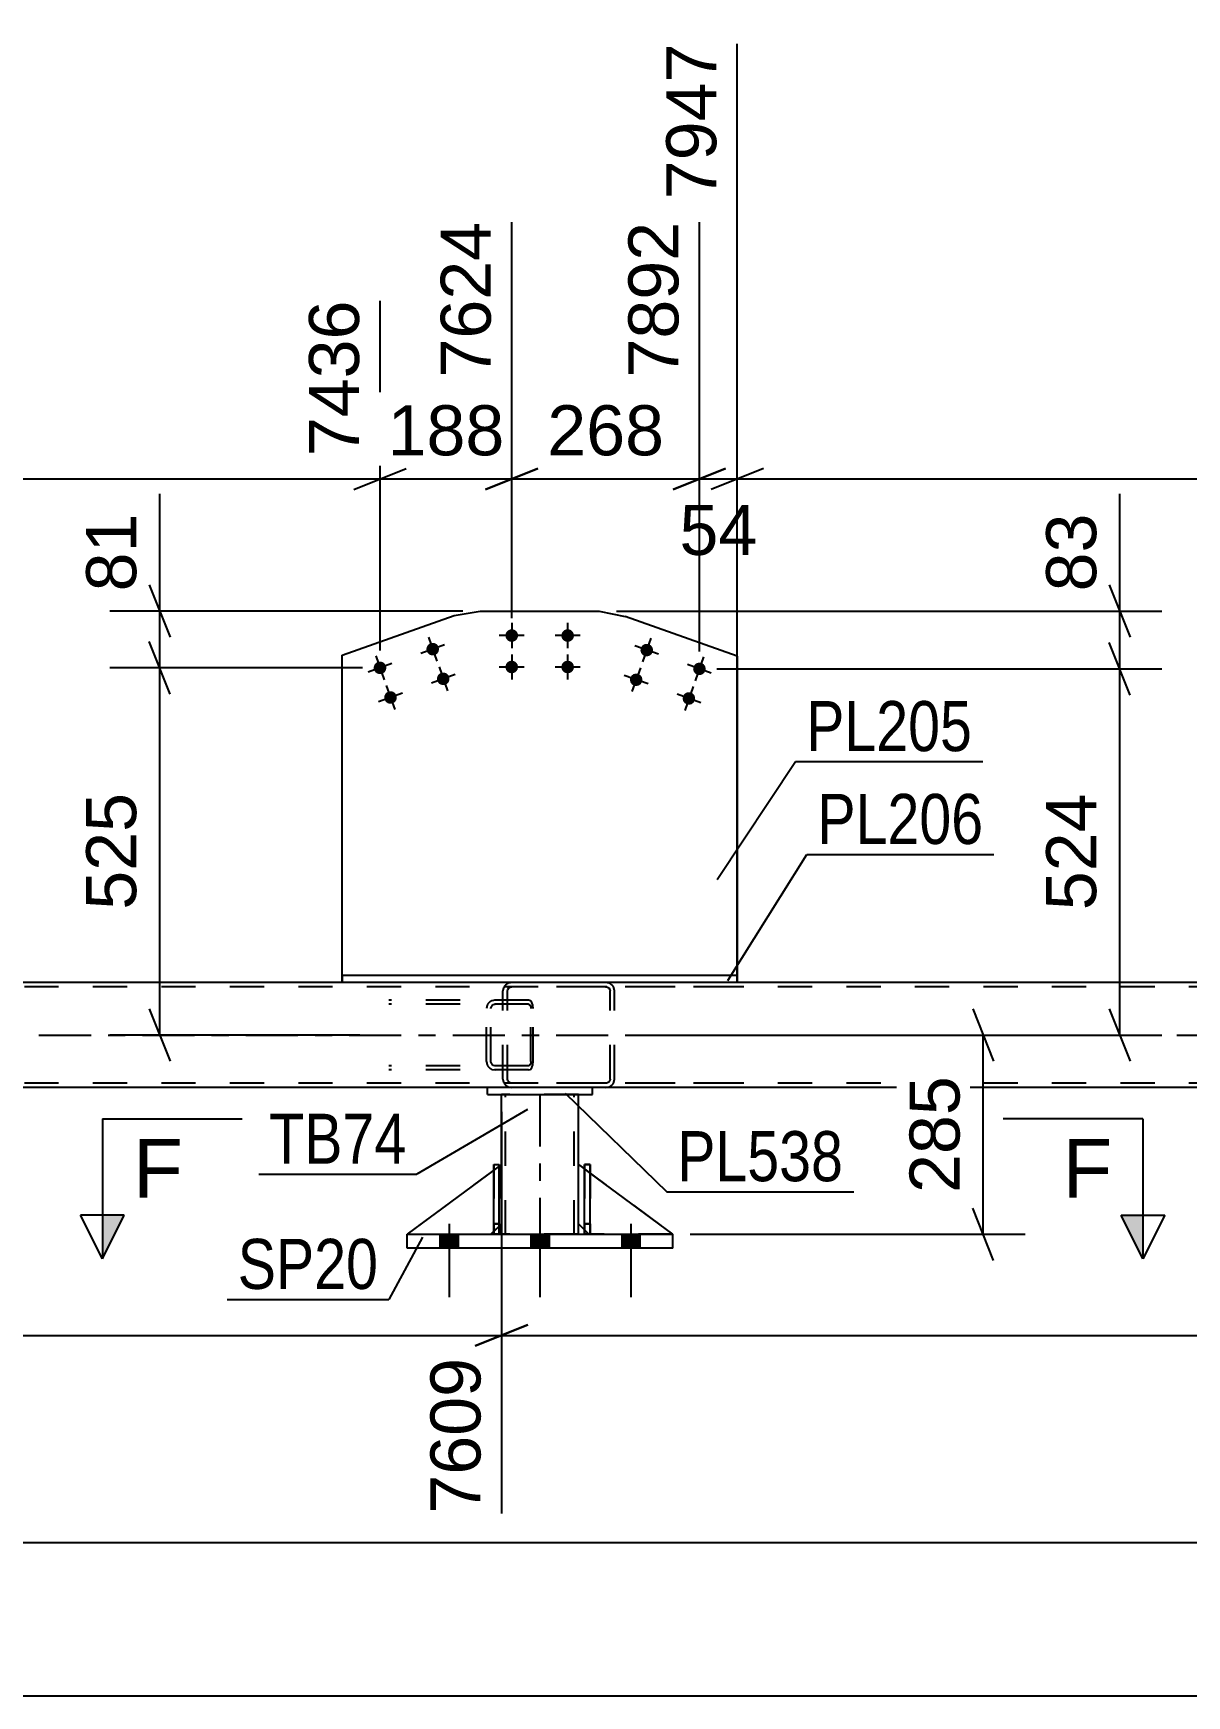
# Model space of a CAD drawing. Header units: millimetres. Extents: x -123 to 718, y -398 to 196.
# Drawn here: x 198.8 to 264.8, y -260.6 to -165.5 of the extents above; entities that cross this region are included whole.
import ezdxf

# ---------------------------------------------------------------- set-up
doc = ezdxf.new("R2010")
doc.units = ezdxf.units.MM
doc.linetypes.add('DXK_LINE_DOT2', pattern=[3.9198, 1.9599, -1.9599])
doc.linetypes.add('DXK_LINE_DOT3', pattern=[5.9187, 2.979, -0.9799, 0.9799, -0.9799])
doc.styles.add('Arial', font='ARIAL.TTF', dxfattribs={"height": 0.2})
doc.styles.add('Arial Narrow', font='ARIALN.TTF', dxfattribs={"height": 0.2})

# ---------------------------------------------------------------- blocks, each defined once
blk = doc.blocks.new('Part-318464438-2523 - 2499')
at = {"color": 2, "linetype": 'Continuous'}
for p, q in [((225.12, -230.579), (220.166, -234.248)), ((225.566, -230.248), (225.44, -230.342)), ((225.566, -233.648), (225.566, -230.248)), ((225.566, -233.648), (225.44, -233.774)), ((225.566, -233.648), (225.566, -233.648)), ((225.12, -234.094), (224.966, -234.248))]:
    blk.add_line(p, q, dxfattribs=at)
at = {"color": 7, "linetype": 'DXK_LINE_DOT2'}
for p, q in [((225.44, -230.342), (225.12, -230.579)), ((225.566, -233.648), (225.566, -230.248)), ((225.566, -233.648), (224.966, -234.248)), ((225.44, -233.774), (225.12, -234.094)), ((220.166, -234.248), (220.166, -234.248)), ((220.166, -234.248), (224.966, -234.248))]:
    blk.add_line(p, q, dxfattribs=at)
blk = doc.blocks.new('Part-318464438-2525 - 2499')
at = {"color": 7, "linetype": 'DXK_LINE_DOT2'}
for p, q in [((225.566, -230.248), (220.166, -234.248)), ((225.566, -233.648), (225.566, -230.248)), ((225.566, -230.248), (225.566, -233.648)), ((224.966, -234.248), (225.566, -233.648)), ((225.566, -233.648), (224.966, -234.248)), ((225.566, -233.648), (225.566, -233.648)), ((220.166, -234.248), (224.966, -234.248))]:
    blk.add_line(p, q, dxfattribs=at)
blk = doc.blocks.new('Part-318464438-2526 - 2499')
at = {"color": 2, "linetype": 'Continuous'}
for p, q in [((229.966, -233.648), (229.966, -230.248)), ((229.966, -230.248), (230.319, -230.51)), ((235.366, -234.248), (230.64, -230.747)), ((230.32, -234.002), (229.966, -233.648))]:
    blk.add_line(p, q, dxfattribs=at)
at = {"color": 7, "linetype": 'DXK_LINE_DOT2'}
for p, q in [((230.64, -230.747), (230.319, -230.51)), ((230.32, -234.002), (230.566, -234.248)), ((230.566, -234.248), (235.366, -234.248))]:
    blk.add_line(p, q, dxfattribs=at)
blk = doc.blocks.new('Part-318464438-2527 - 2499')
at = {"color": 7, "linetype": 'DXK_LINE_DOT2'}
for p, q in [((229.966, -233.648), (229.966, -230.248)), ((229.966, -230.248), (235.366, -234.248)), ((230.566, -234.248), (229.966, -233.648)), ((235.366, -234.248), (230.566, -234.248))]:
    blk.add_line(p, q, dxfattribs=at)
blk = doc.blocks.new('Part-318464438-2533 - 2499')
at = {"color": 2, "linetype": 'Continuous'}
for p, q in [((230.766, -225.848), (224.766, -225.848)), ((224.766, -226.248), (224.766, -225.848)), ((224.766, -226.248), (230.766, -226.248)), ((230.766, -226.248), (230.766, -225.848))]:
    blk.add_line(p, q, dxfattribs=at)
blk = doc.blocks.new('Part-318464438-2539 - 2499')
at = {"color": 2, "linetype": 'Continuous'}
for p, q in [((225.566, -230.248), (225.566, -226.248)), ((229.966, -230.248), (229.966, -226.248)), ((225.566, -234.248), (225.566, -233.648)), ((229.966, -234.248), (229.966, -233.648))]:
    blk.add_line(p, q, dxfattribs=at)
at = {"color": 7, "linetype": 'DXK_LINE_DOT2'}
for p, q in [((229.966, -226.248), (225.566, -226.248)), ((225.806, -234.248), (225.806, -226.248)), ((229.726, -234.248), (229.726, -226.248)), ((225.566, -233.648), (225.566, -230.248)), ((229.966, -233.648), (229.966, -230.248)), ((229.966, -234.248), (225.566, -234.248))]:
    blk.add_line(p, q, dxfattribs=at)
at = {"color": 7, "linetype": 'DXK_LINE_DOT3'}
blk.add_line((227.766, -226.248), (227.766, -234.248), dxfattribs=at)
blk = doc.blocks.new('Part-318464438-2540 - 2499')
at = {"color": 2, "linetype": 'Continuous'}
for p, q in [((225.12, -234.248), (225.12, -230.248)), ((225.12, -230.248), (225.44, -230.248)), ((225.44, -234.248), (225.44, -230.248)), ((225.12, -234.248), (225.12, -234.248)), ((225.44, -234.248), (225.12, -234.248))]:
    blk.add_line(p, q, dxfattribs=at)
at = {"color": 7, "linetype": 'DXK_LINE_DOT2'}
for p, q in [((225.12, -230.248), (225.12, -233.648)), ((225.44, -233.648), (225.44, -230.248)), ((225.12, -233.648), (225.12, -234.248)), ((225.12, -233.648), (225.44, -233.648)), ((225.44, -234.248), (225.44, -233.648)), ((225.12, -234.248), (225.12, -234.248)), ((225.12, -234.248), (225.12, -234.248)), ((225.44, -234.248), (225.44, -234.248))]:
    blk.add_line(p, q, dxfattribs=at)
blk = doc.blocks.new('Part-318464438-2541 - 2499')
at = {"color": 2, "linetype": 'Continuous'}
for p, q in [((230.32, -234.248), (230.319, -230.248)), ((230.319, -230.248), (230.639, -230.248)), ((230.64, -234.248), (230.639, -230.248)), ((230.32, -234.248), (230.32, -234.248)), ((230.64, -234.248), (230.32, -234.248))]:
    blk.add_line(p, q, dxfattribs=at)
at = {"color": 7, "linetype": 'DXK_LINE_DOT2'}
for p, q in [((230.319, -230.248), (230.319, -233.648)), ((230.639, -233.648), (230.639, -230.248)), ((230.319, -233.648), (230.32, -234.248)), ((230.319, -233.648), (230.639, -233.648)), ((230.64, -234.248), (230.639, -233.648)), ((230.32, -234.248), (230.32, -234.248)), ((230.32, -234.248), (230.32, -234.248)), ((230.64, -234.248), (230.64, -234.248))]:
    blk.add_line(p, q, dxfattribs=at)
blk = doc.blocks.new('Part-318464438-2542 - 2499')
at = {"color": 7, "linetype": 'DXK_LINE_DOT2'}
for p, q in [((225.12, -230.248), (225.44, -230.248)), ((225.12, -233.648), (225.12, -230.248)), ((225.12, -230.248), (225.12, -234.248)), ((225.44, -230.248), (225.44, -233.648)), ((225.44, -234.248), (225.44, -230.342)), ((225.44, -233.648), (225.12, -233.648)), ((225.12, -234.248), (225.12, -233.648)), ((225.44, -233.648), (225.44, -234.248)), ((225.44, -234.248), (225.12, -234.248)), ((225.44, -234.248), (225.44, -234.248))]:
    blk.add_line(p, q, dxfattribs=at)
blk = doc.blocks.new('Part-318464438-2573 - 2499')
at = {"color": 7, "linetype": 'DXK_LINE_DOT2'}
for p, q in [((230.64, -230.248), (230.32, -230.248)), ((230.32, -233.648), (230.32, -230.248)), ((230.32, -234.248), (230.32, -230.248)), ((230.64, -230.248), (230.64, -233.648)), ((230.64, -234.248), (230.64, -230.248)), ((230.64, -233.648), (230.32, -233.648)), ((230.32, -234.248), (230.32, -233.648)), ((230.64, -233.648), (230.64, -234.248)), ((230.64, -234.248), (230.32, -234.248)), ((230.64, -234.248), (230.64, -234.248))]:
    blk.add_line(p, q, dxfattribs=at)
blk = doc.blocks.new('Part-318464438-2591 - 2499')
at = {"color": 2, "linetype": 'Continuous'}
for p, q in [((220.166, -235.048), (220.166, -234.248)), ((220.166, -234.248), (235.366, -234.248)), ((235.366, -235.048), (235.366, -234.248)), ((235.366, -235.048), (220.166, -235.048))]:
    blk.add_line(p, q, dxfattribs=at)
blk = doc.blocks.new('Part-318464438-2672 - 2499')
at = {"color": 2, "linetype": 'Continuous'}
for p, q in [((239.057, -219.448), (216.452, -219.448)), ((216.452, -219.848), (216.452, -219.448)), ((239.057, -219.448), (239.057, -219.848)), ((239.057, -219.448), (239.057, -219.448)), ((239.057, -219.848), (216.452, -219.848)), ((239.057, -219.848), (239.057, -219.848))]:
    blk.add_line(p, q, dxfattribs=at)
at = {"color": 7, "linetype": 'DXK_LINE_DOT2'}
for p, q in [((216.452, -219.448), (216.452, -219.848)), ((239.057, -219.848), (239.057, -219.448))]:
    blk.add_line(p, q, dxfattribs=at)
blk = doc.blocks.new('Bolt-318464438-2740 - 2499')
at = {"linetype": 'Continuous'}
for points in [[(222.046, -235.048), (223.086, -235.048), (223.086, -234.248), (222.046, -234.248)], [(222.046, -235.048), (223.086, -235.048), (223.086, -234.248), (222.046, -234.248)], [(222.046, -235.048), (223.086, -235.048), (223.086, -234.248), (222.046, -234.248)], [(227.246, -235.048), (228.286, -235.048), (228.286, -234.248), (227.246, -234.248)], [(227.246, -235.048), (228.286, -235.048), (228.286, -234.248), (227.246, -234.248)], [(232.446, -235.048), (233.486, -235.048), (233.486, -234.248), (232.446, -234.248)], [(232.446, -235.048), (233.486, -235.048), (233.486, -234.248), (232.446, -234.248)], [(232.446, -235.048), (233.486, -235.048), (233.486, -234.248), (232.446, -234.248)]]:
    blk.add_hatch(color=1, dxfattribs=at).paths.add_polyline_path(points)
at = {"color": 1, "linetype": 'Continuous'}
for p, q in [((222.566, -233.648), (222.566, -237.848)), ((222.566, -233.648), (222.566, -237.848)), ((222.566, -233.648), (222.566, -237.848)), ((227.766, -233.648), (227.766, -237.848)), ((227.766, -233.648), (227.766, -237.848)), ((232.966, -233.648), (232.966, -237.848)), ((232.966, -233.648), (232.966, -237.848)), ((232.966, -233.648), (232.966, -237.848)), ((222.046, -234.248), (222.046, -235.048)), ((222.046, -234.248), (222.046, -235.048)), ((222.046, -234.248), (222.046, -235.048)), ((223.086, -234.248), (223.086, -235.048)), ((223.086, -234.248), (223.086, -235.048)), ((223.086, -234.248), (223.086, -235.048)), ((227.246, -234.248), (227.246, -235.048)), ((227.246, -234.248), (227.246, -235.048)), ((228.286, -234.248), (228.286, -235.048)), ((228.286, -234.248), (228.286, -235.048)), ((232.446, -234.248), (232.446, -235.048)), ((232.446, -234.248), (232.446, -235.048)), ((232.446, -234.248), (232.446, -235.048)), ((233.486, -234.248), (233.486, -235.048)), ((233.486, -234.248), (233.486, -235.048)), ((233.486, -234.248), (233.486, -235.048))]:
    blk.add_line(p, q, dxfattribs=at)
blk = doc.blocks.new('Part-318464438-2792 - 2499')
at = {"color": 7, "linetype": 'DXK_LINE_DOT2'}
for p, q in [((227.12, -220.848), (219.116, -220.848)), ((227.12, -221.088), (219.116, -221.088)), ((224.744, -221.145), (224.706, -221.328)), ((224.706, -224.368), (224.706, -221.328)), ((224.958, -221.328), (224.977, -221.236)), ((224.958, -224.368), (224.958, -221.328)), ((224.977, -221.236), (225.032, -221.158)), ((225.21, -220.848), (225.017, -220.885)), ((225.032, -221.158), (225.113, -221.106)), ((225.113, -221.106), (225.21, -221.088)), ((225.652, -221.088), (225.652, -220.848)), ((227.223, -220.885), (227.12, -220.848)), ((227.12, -221.088), (227.171, -221.106)), ((227.171, -221.106), (227.215, -221.158)), ((227.215, -221.158), (227.244, -221.236)), ((227.31, -220.989), (227.223, -220.885)), ((227.244, -221.236), (227.254, -221.328)), ((227.254, -224.368), (227.254, -221.328)), ((227.368, -221.145), (227.31, -220.989)), ((227.389, -221.328), (227.368, -221.145)), ((227.389, -224.368), (227.389, -221.328)), ((224.706, -224.368), (224.744, -224.552)), ((224.977, -224.46), (224.958, -224.368)), ((227.254, -224.368), (227.244, -224.46)), ((227.368, -224.552), (227.389, -224.368)), ((227.12, -224.608), (219.116, -224.608)), ((227.12, -224.848), (219.116, -224.848)), ((225.032, -224.538), (224.977, -224.46)), ((225.017, -224.812), (225.21, -224.848)), ((225.113, -224.59), (225.032, -224.538)), ((225.21, -224.608), (225.113, -224.59)), ((225.652, -224.848), (225.652, -224.608)), ((227.171, -224.59), (227.12, -224.608)), ((227.12, -224.848), (227.223, -224.812)), ((227.215, -224.538), (227.171, -224.59)), ((227.244, -224.46), (227.215, -224.538)), ((227.223, -224.812), (227.31, -224.708)), ((227.31, -224.708), (227.368, -224.552))]:
    blk.add_line(p, q, dxfattribs=at)
for centre, start, end in [((225.195, -221.344), 111.15141, 156.10496), ((225.195, -224.352), 203.89504, 248.84859)]:
    blk.add_arc(centre, 0.492, start, end, dxfattribs=at)
blk = doc.blocks.new('Bolt-318464438-2815 - 2499')
at = {"linetype": 'Continuous'}
for points in [[(225.794, -199.996), (225.802, -199.922), (225.825, -199.85), (225.863, -199.785), (225.913, -199.729), (225.974, -199.685), (226.043, -199.654), (226.117, -199.638), (226.192, -199.638), (226.266, -199.654), (226.334, -199.685), (226.395, -199.729), (226.446, -199.785), (226.483, -199.85), (226.506, -199.922), (226.514, -199.996), (226.506, -200.071), (226.483, -200.143), (226.446, -200.208), (226.395, -200.264), (226.334, -200.308), (226.266, -200.339), (226.192, -200.354), (226.117, -200.354), (226.043, -200.339), (225.974, -200.308), (225.913, -200.264), (225.863, -200.208), (225.825, -200.143), (225.802, -200.071)], [(228.994, -199.996), (229.002, -199.922), (229.025, -199.85), (229.063, -199.785), (229.113, -199.729), (229.174, -199.685), (229.243, -199.654), (229.317, -199.638), (229.392, -199.638), (229.466, -199.654), (229.534, -199.685), (229.595, -199.729), (229.646, -199.785), (229.683, -199.85), (229.706, -199.922), (229.714, -199.996), (229.706, -200.071), (229.683, -200.143), (229.646, -200.208), (229.595, -200.264), (229.534, -200.308), (229.466, -200.339), (229.392, -200.354), (229.317, -200.354), (229.243, -200.339), (229.174, -200.308), (229.113, -200.264), (229.063, -200.208), (229.025, -200.143), (229.002, -200.071)], [(225.794, -201.796), (225.802, -201.722), (225.825, -201.65), (225.863, -201.585), (225.913, -201.529), (225.974, -201.485), (226.043, -201.454), (226.117, -201.438), (226.192, -201.438), (226.266, -201.454), (226.334, -201.485), (226.395, -201.529), (226.446, -201.585), (226.483, -201.65), (226.506, -201.722), (226.514, -201.796), (226.506, -201.871), (226.483, -201.943), (226.446, -202.008), (226.395, -202.064), (226.334, -202.108), (226.266, -202.139), (226.192, -202.154), (226.117, -202.154), (226.043, -202.139), (225.974, -202.108), (225.913, -202.064), (225.863, -202.008), (225.825, -201.943), (225.802, -201.871)], [(228.994, -201.796), (229.002, -201.722), (229.025, -201.65), (229.063, -201.585), (229.113, -201.529), (229.174, -201.485), (229.243, -201.454), (229.317, -201.438), (229.392, -201.438), (229.466, -201.454), (229.534, -201.485), (229.595, -201.529), (229.646, -201.585), (229.683, -201.65), (229.706, -201.722), (229.714, -201.796), (229.706, -201.871), (229.683, -201.943), (229.646, -202.008), (229.595, -202.064), (229.534, -202.108), (229.466, -202.139), (229.392, -202.154), (229.317, -202.154), (229.243, -202.139), (229.174, -202.108), (229.113, -202.064), (229.063, -202.008), (229.025, -201.943), (229.002, -201.871)]]:
    blk.add_hatch(color=1, dxfattribs=at).paths.add_polyline_path(points)
at = {"color": 1, "linetype": 'Continuous'}
for p, q in [((226.154, -199.276), (226.154, -200.716)), ((229.354, -199.276), (229.354, -200.716)), ((226.874, -199.996), (225.434, -199.996)), ((230.074, -199.996), (228.634, -199.996)), ((226.154, -201.076), (226.154, -202.516)), ((229.354, -201.076), (229.354, -202.516)), ((226.874, -201.796), (225.434, -201.796)), ((230.074, -201.796), (228.634, -201.796))]:
    blk.add_line(p, q, dxfattribs=at)
blk = doc.blocks.new('Bolt-318464438-2816 - 2499')
at = {"linetype": 'Continuous'}
for points in [[(221.291, -200.89), (221.274, -200.817), (221.273, -200.742), (221.288, -200.668), (221.318, -200.599), (221.361, -200.537), (221.417, -200.486), (221.481, -200.448), (221.553, -200.424), (221.627, -200.415), (221.702, -200.422), (221.774, -200.444), (221.84, -200.481), (221.896, -200.531), (221.941, -200.591), (221.973, -200.659), (221.989, -200.733), (221.99, -200.808), (221.976, -200.882), (221.946, -200.951), (221.902, -201.012), (221.847, -201.063), (221.782, -201.102), (221.711, -201.126), (221.636, -201.135), (221.561, -201.128), (221.49, -201.105), (221.424, -201.069), (221.367, -201.019), (221.322, -200.959)], [(218.275, -201.96), (218.259, -201.887), (218.258, -201.811), (218.272, -201.738), (218.302, -201.669), (218.346, -201.607), (218.401, -201.556), (218.466, -201.518), (218.537, -201.493), (218.612, -201.485), (218.686, -201.492), (218.758, -201.514), (218.824, -201.551), (218.881, -201.6), (218.926, -201.661), (218.957, -201.729), (218.974, -201.802), (218.975, -201.878), (218.96, -201.952), (218.93, -202.021), (218.887, -202.082), (218.831, -202.133), (218.767, -202.172), (218.695, -202.196), (218.621, -202.205), (218.546, -202.198), (218.474, -202.175), (218.408, -202.138), (218.352, -202.089), (218.307, -202.028)], [(221.893, -202.587), (221.876, -202.513), (221.875, -202.438), (221.89, -202.364), (221.92, -202.295), (221.963, -202.234), (222.018, -202.183), (222.083, -202.144), (222.154, -202.12), (222.229, -202.111), (222.304, -202.118), (222.376, -202.141), (222.442, -202.177), (222.498, -202.227), (222.543, -202.287), (222.575, -202.356), (222.591, -202.429), (222.592, -202.504), (222.577, -202.578), (222.548, -202.647), (222.504, -202.709), (222.449, -202.76), (222.384, -202.798), (222.313, -202.822), (222.238, -202.831), (222.163, -202.824), (222.091, -202.802), (222.026, -202.765), (221.969, -202.715), (221.924, -202.655)], [(218.877, -203.657), (218.86, -203.583), (218.859, -203.508), (218.874, -203.434), (218.904, -203.365), (218.947, -203.304), (219.003, -203.252), (219.067, -203.214), (219.139, -203.19), (219.213, -203.181), (219.288, -203.188), (219.36, -203.21), (219.426, -203.247), (219.482, -203.297), (219.527, -203.357), (219.559, -203.426), (219.575, -203.499), (219.576, -203.574), (219.562, -203.648), (219.532, -203.717), (219.488, -203.779), (219.433, -203.83), (219.368, -203.868), (219.297, -203.892), (219.222, -203.901), (219.147, -203.894), (219.076, -203.872), (219.01, -203.835), (218.953, -203.785), (218.908, -203.725)]]:
    blk.add_hatch(color=1, dxfattribs=at).paths.add_polyline_path(points)
at = {"color": 1, "linetype": 'Continuous'}
for p, q in [((222.31, -200.534), (220.953, -201.016)), ((221.391, -200.096), (221.873, -201.453)), ((219.295, -201.604), (217.937, -202.085)), ((218.375, -201.166), (218.857, -202.523)), ((222.912, -202.231), (221.555, -202.712)), ((221.993, -201.793), (222.474, -203.15)), ((219.896, -203.3), (218.539, -203.782)), ((218.977, -202.862), (219.459, -204.22))]:
    blk.add_line(p, q, dxfattribs=at)
blk = doc.blocks.new('Part-318464438-2831 - 2499')
at = {"color": 2, "linetype": 'Continuous'}
for p, q in [((222.86, -198.854), (224.354, -198.596)), ((224.354, -198.596), (224.354, -198.596)), ((224.354, -198.596), (231.154, -198.596)), ((231.154, -198.596), (231.154, -198.596)), ((231.154, -198.596), (232.648, -198.91)), ((216.452, -201.127), (222.86, -198.854)), ((222.86, -198.854), (222.86, -198.854)), ((232.648, -198.91), (232.648, -198.91)), ((239.057, -201.183), (232.648, -198.91)), ((216.452, -201.127), (216.452, -201.127)), ((216.452, -219.448), (216.452, -201.127)), ((239.057, -201.183), (239.057, -201.183)), ((239.057, -201.183), (239.057, -219.448))]:
    blk.add_line(p, q, dxfattribs=at)
at = {"color": 7, "linetype": 'DXK_LINE_DOT2'}
for p, q in [((216.452, -219.448), (216.452, -201.127)), ((239.057, -219.448), (239.057, -201.183)), ((239.057, -219.448), (216.452, -219.448))]:
    blk.add_line(p, q, dxfattribs=at)
blk = doc.blocks.new('Part-318464438-2841 - 2499')
at = {"color": 7, "linetype": 'DXK_LINE_DOT2'}
for p, q in [((225.691, -220.145), (225.652, -220.328)), ((225.652, -225.368), (225.652, -220.328)), ((225.907, -220.328), (225.927, -220.236)), ((225.907, -225.368), (225.907, -220.328)), ((225.927, -220.236), (225.982, -220.158)), ((226.163, -219.848), (225.967, -219.885)), ((225.982, -220.158), (226.065, -220.106)), ((226.065, -220.106), (226.163, -220.088)), ((238.52, -219.848), (226.163, -219.848)), ((238.52, -220.088), (226.163, -220.088)), ((231.722, -219.885), (231.526, -219.848)), ((231.526, -220.088), (231.624, -220.106)), ((231.624, -220.106), (231.707, -220.158)), ((231.707, -220.158), (231.762, -220.236)), ((231.762, -220.236), (231.782, -220.328)), ((231.782, -225.368), (231.782, -220.328)), ((232.037, -220.328), (231.998, -220.145)), ((232.037, -225.368), (232.037, -220.328)), ((225.652, -225.368), (225.691, -225.552)), ((225.927, -225.46), (225.907, -225.368)), ((231.782, -225.368), (231.762, -225.46)), ((231.998, -225.552), (232.037, -225.368)), ((225.982, -225.538), (225.927, -225.46)), ((225.967, -225.812), (226.163, -225.848)), ((226.065, -225.59), (225.982, -225.538)), ((226.163, -225.608), (226.065, -225.59)), ((238.52, -225.608), (226.163, -225.608)), ((238.52, -225.848), (226.163, -225.848)), ((231.624, -225.59), (231.526, -225.608)), ((231.526, -225.848), (231.722, -225.812)), ((231.707, -225.538), (231.624, -225.59)), ((231.762, -225.46), (231.707, -225.538))]:
    blk.add_line(p, q, dxfattribs=at)
for centre, start, end in [((226.143, -220.349), 110.75821, 155.67993), ((231.546, -220.349), 24.32007, 69.24179), ((226.143, -225.347), 204.32007, 249.24179), ((231.546, -225.347), 290.75821, 335.67993)]:
    blk.add_arc(centre, 0.496, start, end, dxfattribs=at)
blk = doc.blocks.new('Part-318464438-2848 - 2499')
at = {"color": 7, "linetype": 'DXK_LINE_DOT2'}
for p, q in [((619.646, -220.088), (-43.566, -220.088)), ((619.646, -219.848), (-35.566, -219.848)), ((239.057, -219.848), (216.452, -219.848)), ((619.646, -225.608), (-43.566, -225.608)), ((230.766, -225.848), (224.766, -225.848))]:
    blk.add_line(p, q, dxfattribs=at)
at = {"color": 2, "linetype": 'Continuous'}
for p, q in [((216.452, -219.848), (150.557, -219.848)), ((304.971, -219.848), (239.057, -219.848)), ((224.766, -225.848), (60.498, -225.848)), ((480.169, -225.848), (230.766, -225.848))]:
    blk.add_line(p, q, dxfattribs=at)
at = {"color": 7, "linetype": 'DXK_LINE_DOT3'}
blk.add_line((-43.566, -222.848), (619.646, -222.848), dxfattribs=at)
blk = doc.blocks.new('Bolt-318464438-2907 - 2499')
at = {"linetype": 'Continuous'}
for points in [[(234.216, -200.951, -1), (233.537, -200.71, -1)], [(237.232, -202.021, -1), (236.553, -201.78, -1)], [(233.614, -202.648, -1), (232.936, -202.407, -1)], [(236.63, -203.717, -1), (235.952, -203.477, -1)]]:
    blk.add_hatch(color=1, dxfattribs=at).paths.add_polyline_path(points)
at = {"color": 1, "linetype": 'Continuous'}
for p, q in [((234.555, -201.071), (233.198, -200.59)), ((234.117, -200.152), (233.636, -201.509)), ((237.133, -201.222), (236.652, -202.579)), ((233.954, -202.768), (232.596, -202.286)), ((233.516, -201.849), (233.034, -203.206)), ((237.571, -202.141), (236.214, -201.66)), ((236.969, -203.838), (235.612, -203.356)), ((236.532, -202.918), (236.05, -204.276))]:
    blk.add_line(p, q, dxfattribs=at)
blk = doc.blocks.new('StraightDimension-318464438-3196 - 2499')
at = {"color": 7, "linetype": 'Continuous'}
for p, q in [((239.057, -218.448), (239.057, -166.142)), ((236.893, -200.901), (236.893, -176.342)), ((235.393, -191.637), (238.393, -190.437)), ((236.893, -191.037), (239.057, -191.037)), ((240.557, -190.437), (237.557, -191.637))]:
    blk.add_line(p, q, dxfattribs=at)
at = {"color": 0, "linetype": 'Continuous'}
blk.add_wipeout([(238.457, -165.542), (234.257, -165.542), (234.257, -175.637), (238.457, -175.637)], dxfattribs=at)
at = {"color": 3, "linetype": 'Continuous', "style": 'Arial'}
blk.add_text('7947', height=2.8652, rotation=90.00021, dxfattribs=at).set_placement((237.857, -175.037))
at = {"color": 0}
blk.add_wipeout([(240.798, -195.987), (240.798, -191.787), (235.151, -191.787), (235.151, -195.987)], dxfattribs=at)
at = {"color": 3, "style": 'Arial'}
blk.add_text('54', height=2.8652, dxfattribs=at).set_placement((235.751, -195.387))
blk = doc.blocks.new('StraightDimension-318464438-3032 - 2499')
at = {"color": 7, "linetype": 'Continuous'}
for p, q in [((252.529, -221.348), (253.729, -224.348)), ((233.373, -222.848), (255.529, -222.848)), ((253.129, -234.248), (253.129, -222.848)), ((253.729, -235.748), (252.529, -232.748)), ((236.366, -234.248), (255.529, -234.248))]:
    blk.add_line(p, q, dxfattribs=at)
at = {"color": 0}
blk.add_wipeout([(252.379, -224.613), (248.179, -224.613), (248.179, -232.484), (252.379, -232.484)], dxfattribs=at)
at = {"color": 3, "style": 'Arial'}
blk.add_text('285', height=2.8652, rotation=90.00021, dxfattribs=at).set_placement((251.779, -231.884))
blk = doc.blocks.new('StraightDimension-318464438-3091 - 2499')
at = {"color": 7, "linetype": 'Continuous'}
for p, q in [((225.566, -227.248), (225.566, -250.227)), ((227.066, -239.433), (224.066, -240.633)), ((225.566, -240.033), (480.969, -240.033))]:
    blk.add_line(p, q, dxfattribs=at)
blk = doc.blocks.new('StraightDimension-318464438-3101 - 2499')
at = {"color": 7, "linetype": 'Continuous'}
for p, q in [((225.566, -227.248), (225.566, -250.227)), ((224.066, -240.633), (227.066, -239.433)), ((55.298, -240.033), (225.566, -240.033))]:
    blk.add_line(p, q, dxfattribs=at)
at = {"color": 0, "linetype": 'Continuous'}
blk.add_wipeout([(224.966, -240.733), (220.766, -240.733), (220.766, -250.827), (224.966, -250.827)], dxfattribs=at)
at = {"color": 3, "linetype": 'Continuous', "style": 'Arial'}
blk.add_text('7609', height=2.8652, rotation=90.00021, dxfattribs=at).set_placement((224.366, -250.227))
blk = doc.blocks.new('StraightDimension-318464438-3121 - 2499')
at = {"color": 7, "linetype": 'Continuous'}
blk.add_line((-56.465, -260.646), (620.446, -260.646), dxfattribs=at)
blk = doc.blocks.new('StraightDimension-318464438-3171 - 2499')
at = {"color": 7, "linetype": 'Continuous'}
for p, q in [((150.557, -218.448), (150.557, -166.142)), ((218.616, -200.845), (218.616, -180.842)), ((152.057, -190.437), (149.057, -191.637)), ((150.557, -191.037), (218.616, -191.037)), ((217.116, -191.637), (220.116, -190.437))]:
    blk.add_line(p, q, dxfattribs=at)
at = {"color": 0}
blk.add_wipeout([(189.634, -190.287), (189.634, -186.087), (179.539, -186.087), (179.539, -190.287)], dxfattribs=at)
at = {"color": 3, "style": 'Arial'}
blk.add_text('1701', height=2.8652, dxfattribs=at).set_placement((180.139, -189.687))
at = {"color": 0, "linetype": 'Continuous'}
blk.add_wipeout([(218.016, -180.242), (213.816, -180.242), (213.816, -190.337), (218.016, -190.337)], dxfattribs=at)
at = {"color": 3, "linetype": 'Continuous', "style": 'Arial'}
blk.add_text('7436', height=2.8652, rotation=90.00021, dxfattribs=at).set_placement((217.416, -189.737))
blk = doc.blocks.new('StraightDimension-318464438-3178 - 2499')
at = {"color": 7, "linetype": 'Continuous'}
for p, q in [((226.154, -198.996), (226.154, -176.342)), ((218.616, -200.845), (218.616, -180.842)), ((217.116, -191.637), (220.116, -190.437)), ((218.616, -191.037), (226.154, -191.037)), ((227.654, -190.437), (224.654, -191.637))]:
    blk.add_line(p, q, dxfattribs=at)
at = {"color": 0}
blk.add_wipeout([(226.321, -190.287), (226.321, -186.087), (218.45, -186.087), (218.45, -190.287)], dxfattribs=at)
at = {"color": 3, "style": 'Arial'}
blk.add_text('188', height=2.8652, dxfattribs=at).set_placement((219.05, -189.687))
at = {"color": 0, "linetype": 'Continuous'}
blk.add_wipeout([(225.554, -175.742), (221.354, -175.742), (221.354, -185.837), (225.554, -185.837)], dxfattribs=at)
at = {"color": 3, "linetype": 'Continuous', "style": 'Arial'}
blk.add_text('7624', height=2.8652, rotation=90.00021, dxfattribs=at).set_placement((224.954, -185.237))
blk = doc.blocks.new('StraightDimension-318464438-3187 - 2499')
at = {"color": 7, "linetype": 'Continuous'}
for p, q in [((226.154, -198.996), (226.154, -176.342)), ((236.893, -200.901), (236.893, -176.342)), ((224.654, -191.637), (227.654, -190.437)), ((226.154, -191.037), (236.893, -191.037)), ((238.393, -190.437), (235.393, -191.637))]:
    blk.add_line(p, q, dxfattribs=at)
at = {"color": 0}
blk.add_wipeout([(235.459, -190.287), (235.459, -186.087), (227.588, -186.087), (227.588, -190.287)], dxfattribs=at)
at = {"color": 3, "style": 'Arial'}
blk.add_text('268', height=2.8652, dxfattribs=at).set_placement((228.188, -189.687))
at = {"color": 0, "linetype": 'Continuous'}
blk.add_wipeout([(236.293, -175.742), (232.093, -175.742), (232.093, -185.837), (236.293, -185.837)], dxfattribs=at)
at = {"color": 3, "linetype": 'Continuous', "style": 'Arial'}
blk.add_text('7892', height=2.8652, rotation=90.00021, dxfattribs=at).set_placement((235.693, -185.237))
blk = doc.blocks.new('StraightDimension-318464438-3203 - 2499')
at = {"color": 7, "linetype": 'Continuous'}
for p, q in [((239.057, -218.448), (239.057, -166.142)), ((307.136, -210.389), (307.136, -180.842)), ((240.557, -190.437), (237.557, -191.637)), ((239.057, -191.037), (307.136, -191.037)), ((305.636, -191.637), (308.636, -190.437))]:
    blk.add_line(p, q, dxfattribs=at)
at = {"color": 0}
blk.add_wipeout([(278.144, -190.287), (278.144, -186.087), (268.049, -186.087), (268.049, -190.287)], dxfattribs=at)
at = {"color": 3, "style": 'Arial'}
blk.add_text('1702', height=2.8652, dxfattribs=at).set_placement((268.649, -189.687))
at = {"color": 0, "linetype": 'Continuous'}
blk.add_wipeout([(306.536, -180.242), (302.336, -180.242), (302.336, -190.337), (306.536, -190.337)], dxfattribs=at)
at = {"color": 3, "linetype": 'Continuous', "style": 'Arial'}
blk.add_text('9649', height=2.8652, rotation=90.00021, dxfattribs=at).set_placement((305.936, -189.737))
blk = doc.blocks.new('StraightDimension-318464438-3448 - 2499')
at = {"color": 7, "linetype": 'Continuous'}
for p, q in [((206.016, -198.596), (206.016, -191.899)), ((206.016, -198.596), (206.016, -191.899)), ((205.416, -197.096), (206.616, -200.096)), ((223.354, -198.596), (203.166, -198.596)), ((206.016, -201.845), (206.016, -198.596)), ((206.616, -203.345), (205.416, -200.345)), ((217.616, -201.845), (203.166, -201.845))]:
    blk.add_line(p, q, dxfattribs=at)
at = {"color": 0}
blk.add_wipeout([(205.266, -192.424), (201.066, -192.424), (201.066, -198.071), (205.266, -198.071)], dxfattribs=at)
at = {"color": 3, "style": 'Arial'}
blk.add_text('81', height=2.8652, rotation=90.00021, dxfattribs=at).set_placement((204.666, -197.471))
blk = doc.blocks.new('StraightDimension-318464438-3432 - 2499')
at = {"color": 7, "linetype": 'Continuous'}
for p, q in [((206.616, -203.345), (205.416, -200.345)), ((217.616, -201.845), (203.166, -201.845)), ((206.016, -222.848), (206.016, -201.845)), ((205.416, -221.348), (206.616, -224.348)), ((217.464, -222.848), (203.166, -222.848))]:
    blk.add_line(p, q, dxfattribs=at)
at = {"color": 0}
blk.add_wipeout([(205.266, -208.411), (201.066, -208.411), (201.066, -216.282), (205.266, -216.282)], dxfattribs=at)
at = {"color": 3, "style": 'Arial'}
blk.add_text('525', height=2.8652, rotation=90.00021, dxfattribs=at).set_placement((204.666, -215.682))
blk = doc.blocks.new('StraightDimension-318464438-3513 - 2499')
at = {"color": 7, "linetype": 'Continuous'}
for p, q in [((261.546, -203.401), (260.346, -200.401)), ((237.893, -201.901), (263.346, -201.901)), ((260.946, -222.848), (260.946, -201.901)), ((260.346, -221.348), (261.546, -224.348)), ((237.852, -222.848), (263.346, -222.848))]:
    blk.add_line(p, q, dxfattribs=at)
at = {"color": 0}
blk.add_wipeout([(260.196, -208.439), (255.996, -208.439), (255.996, -216.31), (260.196, -216.31)], dxfattribs=at)
at = {"color": 3, "style": 'Arial'}
blk.add_text('524', height=2.8652, rotation=90.00021, dxfattribs=at).set_placement((259.596, -215.71))
blk = doc.blocks.new('StraightDimension-318464438-3529 - 2499')
at = {"color": 7, "linetype": 'Continuous'}
for p, q in [((260.946, -198.596), (260.946, -191.899)), ((260.946, -198.596), (260.946, -191.899)), ((260.346, -197.096), (261.546, -200.096)), ((232.154, -198.596), (263.346, -198.596)), ((260.946, -201.901), (260.946, -198.596)), ((261.546, -203.401), (260.346, -200.401)), ((237.893, -201.901), (263.346, -201.901))]:
    blk.add_line(p, q, dxfattribs=at)
at = {"color": 0}
blk.add_wipeout([(260.196, -192.424), (255.996, -192.424), (255.996, -198.071), (260.196, -198.071)], dxfattribs=at)
at = {"color": 3, "style": 'Arial'}
blk.add_text('83', height=2.8652, rotation=90.00021, dxfattribs=at).set_placement((259.596, -197.471))
blk = doc.blocks.new('StraightDimension-318464438-3556 - 2499')
at = {"color": 7, "linetype": 'Continuous'}
blk.add_line((-55.666, -251.886), (619.646, -251.886), dxfattribs=at)
blk = doc.blocks.new('Mark-318464438-2529 - 2499')
at = {"color": 30, "linetype": 'Continuous'}
for p, q in [((229.22, -226.172), (235.02, -231.811)), ((235.02, -231.811), (245.724, -231.811))]:
    blk.add_line(p, q, dxfattribs=at)
at = {"color": 0}
blk.add_wipeout([(245.124, -231.211), (245.124, -228.211), (235.62, -228.211), (235.62, -231.211)], dxfattribs=at)
blk.add_wipeout([(245.124, -231.211), (245.124, -228.211), (235.62, -228.211), (235.62, -231.211)], dxfattribs=at)
at = {"color": 3, "style": 'Arial Narrow'}
blk.add_text('PL538', height=2.8633, dxfattribs=at).set_placement((235.62, -231.211))
blk = doc.blocks.new('Mark-318464438-2587 - 2499')
at = {"color": 30, "linetype": 'Continuous'}
for p in [(221.054, -234.42), (209.875, -237.974)]:
    blk.add_line(p, (219.114, -237.974), dxfattribs=at)
at = {"color": 0}
blk.add_wipeout([(218.514, -237.374), (218.514, -234.374), (210.475, -234.374), (210.475, -237.374)], dxfattribs=at)
blk.add_wipeout([(218.514, -237.374), (218.514, -234.374), (210.475, -234.374), (210.475, -237.374)], dxfattribs=at)
at = {"color": 3, "style": 'Arial Narrow'}
blk.add_text('SP20', height=2.8633, dxfattribs=at).set_placement((210.475, -237.374))
blk = doc.blocks.new('Mark-318464438-2535 - 2499')
at = {"color": 30, "linetype": 'Continuous'}
for p in [(227.054, -227.115), (211.676, -230.815)]:
    blk.add_line(p, (220.73, -230.815), dxfattribs=at)
at = {"color": 0}
blk.add_wipeout([(220.13, -230.215), (220.13, -227.215), (212.276, -227.215), (212.276, -230.215)], dxfattribs=at)
blk.add_wipeout([(220.13, -230.215), (220.13, -227.215), (212.276, -227.215), (212.276, -230.215)], dxfattribs=at)
at = {"color": 3, "style": 'Arial Narrow'}
blk.add_text('TB74', height=2.8633, dxfattribs=at).set_placement((212.276, -230.215))
blk = doc.blocks.new('Mark-318464438-2668 - 2499')
at = {"color": 30, "linetype": 'Continuous'}
for p, q in [((238.513, -219.734), (243.041, -212.52)), ((243.041, -212.52), (253.745, -212.52))]:
    blk.add_line(p, q, dxfattribs=at)
at = {"color": 0}
blk.add_wipeout([(253.145, -211.92), (253.145, -208.92), (243.641, -208.92), (243.641, -211.92)], dxfattribs=at)
blk.add_wipeout([(253.145, -211.92), (253.145, -208.92), (243.641, -208.92), (243.641, -211.92)], dxfattribs=at)
at = {"color": 3, "style": 'Arial Narrow'}
blk.add_text('PL206', height=2.8633, dxfattribs=at).set_placement((243.641, -211.92))
blk = doc.blocks.new('Mark-318464438-2827 - 2499')
at = {"color": 30, "linetype": 'Continuous'}
for p, q in [((237.912, -213.96), (242.399, -207.209)), ((242.399, -207.209), (253.103, -207.209))]:
    blk.add_line(p, q, dxfattribs=at)
at = {"color": 0}
blk.add_wipeout([(252.503, -206.609), (252.503, -203.609), (242.999, -203.609), (242.999, -206.609)], dxfattribs=at)
blk.add_wipeout([(252.503, -206.609), (252.503, -203.609), (242.999, -203.609), (242.999, -206.609)], dxfattribs=at)
at = {"color": 3, "style": 'Arial Narrow'}
blk.add_text('PL205', height=2.8633, dxfattribs=at).set_placement((242.999, -206.609))
blk = doc.blocks.new('SectionMark-318464438-3646 - 2499')
at = {"linetype": 'Continuous'}
for points in [[(202.731, -233.147), (203.981, -233.147), (202.731, -235.647)], [(261.02, -233.147), (262.27, -233.147), (262.27, -235.647)]]:
    blk.add_hatch(color=6, dxfattribs=at).paths.add_polyline_path(points)
at = {"color": 6, "linetype": 'Continuous'}
for p, q in [((202.731, -227.647), (210.731, -227.647)), ((202.731, -227.647), (202.731, -235.647)), ((262.27, -227.647), (254.27, -227.647)), ((262.27, -227.647), (262.27, -235.647)), ((202.731, -235.647), (201.481, -233.147)), ((203.981, -233.147), (201.481, -233.147)), ((202.731, -235.647), (203.981, -233.147)), ((261.02, -233.147), (263.52, -233.147)), ((262.27, -235.647), (261.02, -233.147)), ((263.52, -233.147), (262.27, -235.647))]:
    blk.add_line(p, q, dxfattribs=at)
at = {"color": 0, "linetype": 'Continuous'}
for points in [[(207.331, -232.147), (207.331, -228.647), (204.481, -228.647), (204.481, -232.147)], [(260.52, -232.147), (260.52, -228.647), (257.669, -228.647), (257.669, -232.147)]]:
    blk.add_wipeout(points, dxfattribs=at)
at = {"color": 3, "linetype": 'Continuous', "style": 'Arial'}
for p in [(204.481, -232.147), (257.669, -232.147)]:
    blk.add_text('F', height=3.343, dxfattribs=at).set_placement(p)

msp = doc.modelspace()

# ---------------------------------------------------------------- block references
for name in ['Part-318464438-2831 - 2499', 'Bolt-318464438-2815 - 2499', 'Bolt-318464438-2816 - 2499', 'Bolt-318464438-2907 - 2499', 'Part-318464438-2672 - 2499', 'Part-318464438-2848 - 2499', 'Part-318464438-2841 - 2499', 'Part-318464438-2792 - 2499', 'Part-318464438-2533 - 2499', 'Part-318464438-2539 - 2499', 'Part-318464438-2523 - 2499', 'Part-318464438-2525 - 2499', 'Part-318464438-2540 - 2499', 'Part-318464438-2542 - 2499', 'Part-318464438-2526 - 2499', 'Part-318464438-2527 - 2499', 'Part-318464438-2541 - 2499', 'Part-318464438-2573 - 2499', 'Bolt-318464438-2740 - 2499', 'Part-318464438-2591 - 2499']:
    msp.add_blockref(name, (0, 0))

# ---------------------------------------------------------------- next in the draw order: block references
for name in ['StraightDimension-318464438-3171 - 2499', 'StraightDimension-318464438-3196 - 2499', 'StraightDimension-318464438-3032 - 2499']:
    msp.add_blockref(name, (0, 0))

# ---------------------------------------------------------------- next in the draw order: block references
for name in ['StraightDimension-318464438-3178 - 2499', 'StraightDimension-318464438-3091 - 2499']:
    msp.add_blockref(name, (0, 0))

# ---------------------------------------------------------------- next in the draw order: block references
for name in ['StraightDimension-318464438-3187 - 2499', 'StraightDimension-318464438-3448 - 2499', 'StraightDimension-318464438-3101 - 2499']:
    msp.add_blockref(name, (0, 0))

# ---------------------------------------------------------------- next in the draw order: block references
for name in ['StraightDimension-318464438-3203 - 2499', 'StraightDimension-318464438-3432 - 2499', 'Mark-318464438-2535 - 2499', 'StraightDimension-318464438-3121 - 2499']:
    msp.add_blockref(name, (0, 0))

# ---------------------------------------------------------------- next in the draw order: block references
for name in ['StraightDimension-318464438-3513 - 2499', 'StraightDimension-318464438-3556 - 2499']:
    msp.add_blockref(name, (0, 0))

# ---------------------------------------------------------------- next in the draw order: block references
for name in ['StraightDimension-318464438-3529 - 2499', 'Mark-318464438-2668 - 2499', 'Mark-318464438-2529 - 2499', 'Mark-318464438-2587 - 2499']:
    msp.add_blockref(name, (0, 0))

# ---------------------------------------------------------------- next in the draw order: block references
for name in ['Mark-318464438-2827 - 2499', 'SectionMark-318464438-3646 - 2499']:
    msp.add_blockref(name, (0, 0))

doc.saveas('drawing.dxf')
